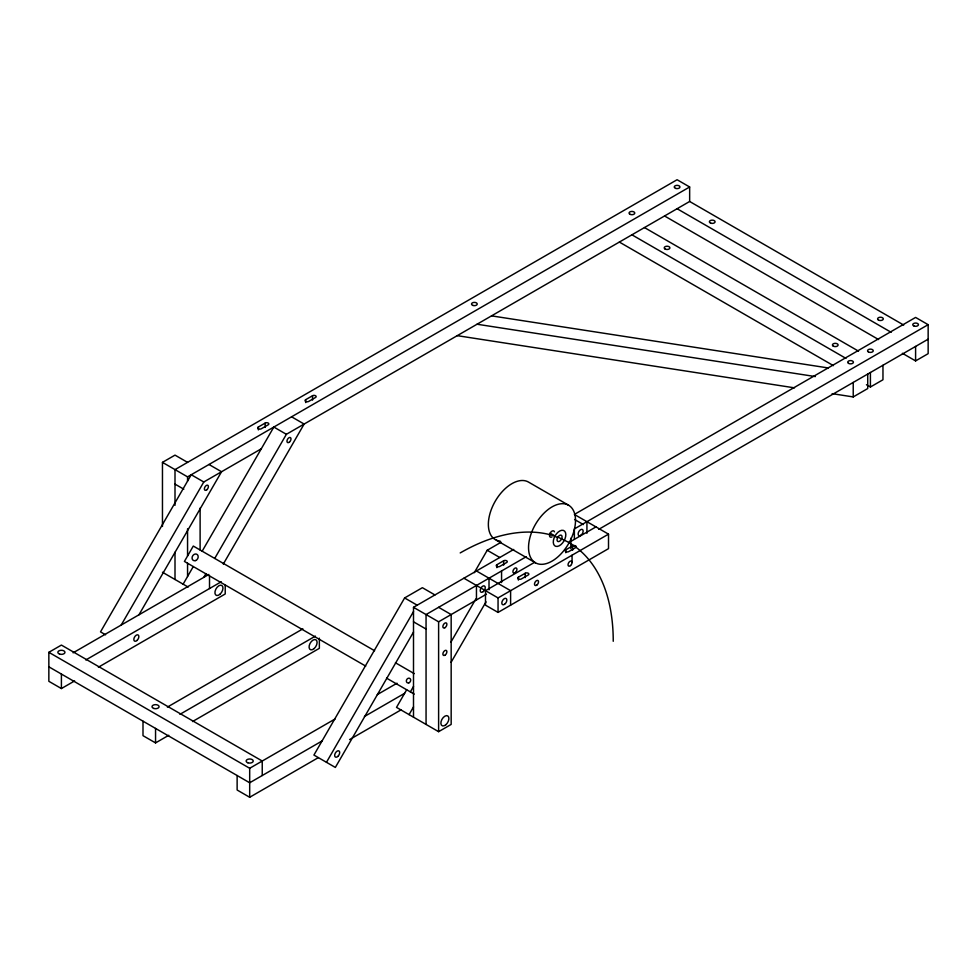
<?xml version="1.0" encoding="UTF-8"?>
<svg xmlns="http://www.w3.org/2000/svg" width="977" height="977" viewBox="0 0 977 977"><rect width="100%" height="100%" fill="white"/><g stroke="black" fill="none" stroke-linecap="round" stroke-linejoin="round"><path stroke-width="1.47" d="M121.197 625.048L203.79 481.991L261.286 448.797M138.954 614.802L221.547 471.744L208.993 464.49M183.126 584.173L193.287 566.562M202.166 551.187L273.829 427.059L286.383 434.301L689.652 201.482L903.701 325.06M203.79 577.358L205.842 573.804M214.72 558.429L286.383 434.301M223.293 564.083L304.14 424.055L291.586 416.813M434.936 594.944L422.382 587.69L404.625 597.936L313.922 755.062L335.343 767.433L413.503 632.058M326.465 762.304L413.503 611.553M406.676 689.762L396.515 707.372L438.612 731.675L451.166 724.421L451.166 614.557L438.612 607.315M474.26 572.705L487.218 550.259L501.177 542.198M410.352 691.887L413.503 686.428M409.07 714.614L413.503 706.933M450.849 642.255L475.86 598.938M451.093 662.308L486.009 601.856M496.841 564.767L503.631 560.786A2.125 1.233 0 0 1 506.648 560.786A2.125 1.233 0 0 1 506.648 562.52L499.748 566.44A2.052 1.185 0 0 1 496.841 566.44A2.052 1.185 0 0 1 496.841 564.767L496.841 567.661M162.463 526.456L162.463 462.365L175.005 455.123L187.56 462.365M258.355 427.01L265.182 423.065A2.125 1.233 0 0 1 268.186 423.065A2.125 1.233 0 0 1 268.186 424.812L261.36 428.744A2.125 1.233 0 0 1 258.355 428.744A2.125 1.233 0 0 1 258.355 427.01L258.355 429.904M305.691 399.678L312.53 395.734A2.125 1.233 0 0 1 315.534 395.734A2.125 1.233 0 0 1 315.534 397.468L308.708 401.413A2.125 1.233 0 0 1 305.691 401.413A2.125 1.233 0 0 1 305.691 399.678L305.691 402.573M162.463 462.365L187.56 476.861L689.652 186.986L689.652 201.482M74.618 680.932L61.404 688.553L48.85 681.311L48.85 652.318L61.404 645.076L262.239 761.022L262.239 775.518M73.104 652.819L208.858 574.439M85.805 659.976L221.29 581.755M98.396 667.206L225.223 593.979L225.223 585.284M167.385 707.092L302.858 628.87M179.939 714.334L315.412 636.112M142.996 721.173L142.996 735.669L155.551 742.911L168.752 735.278M192.53 721.551L319.357 648.337L319.357 638.189M413.503 717.179L413.503 607.315L513.719 549.453M526.261 556.707L426.057 614.557L426.057 724.421M902.382 353.283L915.596 360.916L928.15 353.662L928.15 324.682L574.366 528.936L574.366 539.084M534.602 562.325L485.496 590.682L485.496 605.166L498.05 612.42L608.512 548.647L608.512 534.15L574.366 514.439L915.596 317.427L928.15 324.682M568.541 542.736L595.958 526.908M413.503 607.315L438.612 621.799L486.497 594.15M598.779 529.326L928.15 339.178M518.384 577.199L525.223 573.255A2.125 1.233 0 0 1 528.227 573.255A2.125 1.233 0 0 1 528.227 574.989L521.4 578.934A2.125 1.233 0 0 1 518.384 578.934A2.125 1.233 0 0 1 518.384 577.199L518.384 580.094M565.781 549.831L572.607 545.887A2.125 1.233 0 0 1 575.624 545.887A2.125 1.233 0 0 1 575.624 547.633L568.797 551.578A2.125 1.233 0 0 1 565.781 551.578A2.125 1.233 0 0 1 565.781 549.831L565.781 552.738M463.904 578.213L498.05 597.924L608.512 534.15M832.148 393.658L853.226 396.931L867.723 388.553L867.723 374.057M866.44 384.718L870.409 387.002L882.964 379.76L882.964 365.264M48.85 652.318L249.685 768.276L335.184 718.913M377.281 694.61L397.004 683.216M322.031 740.993L249.685 782.772L48.85 666.815M364.421 716.52L404.625 693.316M237.13 775.518L237.13 790.014L249.685 797.269L318.355 757.615M349.607 739.577L400.949 709.925M491.529 315.864L828.374 367.975M477.032 324.23L815.38 376.572M457.236 335.661L794.496 387.845M557.684 537.533L553.361 535.652A216.43 124.958 -60 0 0 460.204 552.933M689.652 186.986L677.098 179.731L175.005 469.619L175.005 505.304M677.098 208.724L891.158 332.302M664.555 215.978L878.604 339.556M644.466 227.568L858.514 351.146M631.911 234.81L845.96 358.4M619.357 242.064L833.418 365.642M568.626 505.243A33.218 19.174 -60 0 0 529.339 540.086A33.218 19.174 -60 0 0 558.099 556.695A33.218 19.174 -60 0 0 568.626 505.243L528.459 482.052A33.218 19.174 -60 0 0 495.241 501.225A33.218 19.174 -60 0 0 495.241 539.585L535.408 562.776M574.623 519.508L583.403 524.588M557.659 536.996L568.419 542.211A216.43 124.958 -60 0 1 613.238 641.291M550.149 533.186L555.168 536.092M487.218 550.259L499.772 557.501M476.458 570.971L510.605 590.682L510.605 605.166M203.79 481.991L191.236 474.737L100.521 631.863L105.589 634.794M404.625 597.936L417.179 605.19M175.005 484.116L183.798 489.184M413.503 621.812L426.057 629.054M374.594 650.743L193.287 546.058L184.421 561.433L365.716 666.106M395.453 662.772L414.236 673.629M386.574 678.148L414.211 694.11M162.463 572.241L188.146 587.067M915.596 346.42L915.596 360.916M870.409 372.506L870.409 387.002M853.226 382.434L853.226 396.931M586.921 521.681L586.921 533.283M572.607 545.887L572.607 550.234M572.058 555.192L572.058 562.447M570.849 538.205L570.849 548.647M525.223 573.255L525.223 577.602M503.631 560.786L503.631 565.133M501.567 570.971L501.567 582.561M498.05 597.924L498.05 612.42M489.013 578.213L489.013 589.803M476.458 585.455L476.458 599.951M438.612 621.799L438.612 731.675M312.53 395.734L312.53 400.082M265.182 423.065L265.182 427.413M249.685 768.276L249.685 797.269M209.518 575.929L209.518 588.545M200.114 508.077L200.114 550.002M187.56 476.861L187.56 481.111M187.56 528.801L187.56 555.986M187.56 563.253L187.56 576.479M175.005 552.237L175.005 579.483M155.551 728.415L155.551 742.911M61.404 674.069L61.404 688.553M554.447 531.854A3.554 2.052 -60 0 0 550.246 532.978L549.843 533.808A3.554 2.052 -60 0 0 552.017 536.91M500.114 541.087A33.218 19.174 -60 0 1 496.365 540.147M555.119 535.787L554.118 537.863A8.878 5.129 -60 0 0 555.73 546.314A8.878 5.129 -60 0 0 563.998 540.916L564.987 538.84A8.878 5.129 -60 0 0 563.375 530.401A8.878 5.129 -60 0 0 555.119 535.787M557.782 537.326L557.378 538.156A3.554 2.052 -60 0 0 558.026 541.539A3.554 2.052 -60 0 0 561.335 539.377L561.726 538.547A3.554 2.052 -60 0 0 561.079 535.176A3.554 2.052 -60 0 0 557.782 537.326M878.445 320.041A2.846 1.636 0 0 0 883.196 319.308A2.846 1.636 0 0 0 879.715 317.293A2.846 1.636 0 0 0 878.445 320.041M710.829 223.196A2.846 1.636 0 0 0 715.091 221.767A2.846 1.636 0 0 0 710.829 220.35A2.846 1.636 0 0 0 710.829 223.196M445.402 654.834A2.846 1.636 -60 0 0 446.306 650.438A2.846 1.636 -60 0 0 442.947 653.418A2.846 1.636 -60 0 0 445.402 654.834M445.756 724.824A5.679 3.285 -60 0 0 447.845 715.958A5.679 3.285 -60 0 0 441.054 721.624A5.679 3.285 -60 0 0 445.756 724.824M833.259 346.127A2.846 1.636 0 0 0 838.01 345.394A2.846 1.636 0 0 0 834.529 343.391A2.846 1.636 0 0 0 833.259 346.127M665.056 249.013A2.846 1.636 0 0 0 669.807 248.28A2.846 1.636 0 0 0 666.326 246.277A2.846 1.636 0 0 0 665.056 249.013M868.406 351.928A2.846 1.636 0 0 0 873.157 351.195A2.846 1.636 0 0 0 869.677 349.18A2.846 1.636 0 0 0 868.406 351.928M914.118 326.074A2.846 1.636 0 0 0 918.441 324.718A2.846 1.636 0 0 0 914.24 323.24A2.846 1.636 0 0 0 914.118 326.074M629.909 214.232A2.846 1.636 0 0 0 634.659 213.499A2.846 1.636 0 0 0 631.179 211.484A2.846 1.636 0 0 0 629.909 214.232M675.681 188.402A2.846 1.636 0 0 0 679.943 186.986A2.846 1.636 0 0 0 675.681 185.569A2.846 1.636 0 0 0 675.681 188.402M848.561 363.383A2.846 1.636 0 0 0 853.312 362.65A2.846 1.636 0 0 0 849.831 360.635A2.846 1.636 0 0 0 848.561 363.383M472.966 305.447A2.846 1.636 0 0 0 477.228 304.03A2.846 1.636 0 0 0 472.966 302.601A2.846 1.636 0 0 0 472.966 305.447M289.51 441.995A2.846 1.636 -60 0 0 290.401 437.586A2.846 1.636 -60 0 0 287.043 440.566A2.846 1.636 -60 0 0 289.51 441.995M219.984 594.236A5.679 3.285 -60 0 0 221.779 585.431A5.679 3.285 -60 0 0 215.062 591.39A5.679 3.285 -60 0 0 219.984 594.236M206.916 489.672A2.846 1.636 -60 0 0 207.808 485.276A2.846 1.636 -60 0 0 204.449 488.256A2.846 1.636 -60 0 0 206.916 489.672M515.453 572.437A2.846 1.636 -60 0 0 516.345 568.04A2.846 1.636 -60 0 0 512.986 571.02A2.846 1.636 -60 0 0 515.453 572.437M537.032 584.905A2.846 1.636 -60 0 0 537.936 580.497A2.846 1.636 -60 0 0 534.578 583.477A2.846 1.636 -60 0 0 537.032 584.905M570.568 565.549A2.846 1.636 -60 0 0 571.472 561.14A2.846 1.636 -60 0 0 568.113 564.12A2.846 1.636 -60 0 0 570.568 565.549M444.901 627.735A2.846 1.636 -60 0 0 446.611 623.253A2.846 1.636 -60 0 0 443.131 625.304A2.846 1.636 -60 0 0 444.901 627.735M137 640.46A3.554 2.052 -60 0 0 138.123 634.965A3.554 2.052 -60 0 0 133.922 638.689A3.554 2.052 -60 0 0 137 640.46M337.834 756.418A3.554 2.052 -60 0 0 338.958 750.922A3.554 2.052 -60 0 0 334.757 754.647A3.554 2.052 -60 0 0 337.834 756.418M195.644 560.566A3.554 2.894 -60 0 0 197.488 554.777A3.554 2.894 -60 0 0 192.249 556.768A3.554 2.894 -60 0 0 195.644 560.566M408.887 682.838A2.516 2.052 -60 0 0 410.193 678.734A2.516 2.052 -60 0 0 406.481 680.151A2.516 2.052 -60 0 0 408.887 682.838M314.13 648.581A5.679 3.285 -60 0 0 315.925 639.788A5.679 3.285 -60 0 0 309.208 645.748A5.679 3.285 -60 0 0 314.13 648.581M247.914 762.805A3.554 2.052 0 0 0 253.238 761.022A3.554 2.052 0 0 0 247.914 759.251A3.554 2.052 0 0 0 247.914 762.805M153.768 708.447A3.554 2.052 0 0 0 159.092 706.676A3.554 2.052 0 0 0 153.768 704.906A3.554 2.052 0 0 0 153.768 708.447M59.621 654.101A3.554 2.052 0 0 0 64.958 652.318A3.554 2.052 0 0 0 59.621 650.548A3.554 2.052 0 0 0 59.621 654.101M504.523 604.323A3.554 2.052 -60 0 0 506.391 598.706A3.554 2.052 -60 0 0 502.056 601.612A3.554 2.052 -60 0 0 504.523 604.323M483.383 591.512A3.554 2.052 -60 0 0 484.507 586.005A3.554 2.052 -60 0 0 480.305 589.729A3.554 2.052 -60 0 0 483.383 591.512M581.291 534.981A3.554 2.052 -60 0 0 582.414 529.485A3.554 2.052 -60 0 0 578.213 533.21A3.554 2.052 -60 0 0 581.291 534.981"/></g></svg>
